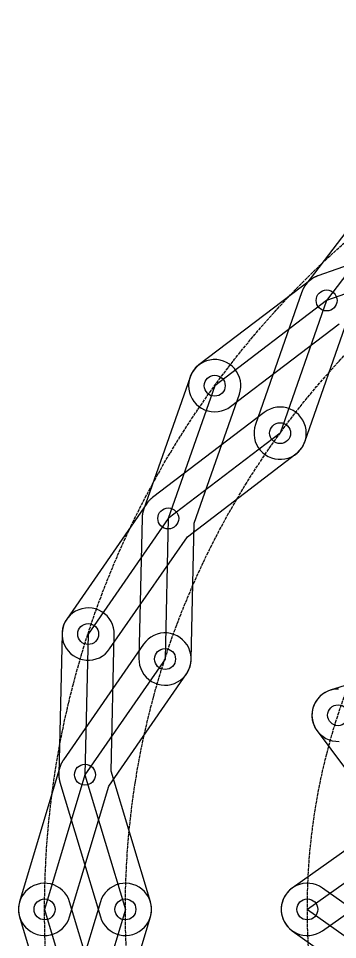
# Model space of a CAD drawing. Header units: millimetres. Extents: x -351 to 419, y -453 to 351.
# Drawn here: x -350.8 to -228.7, y -11.5 to 340.8 of the extents above; entities that cross this region are included whole.
import ezdxf

# ---------------------------------------------------------------- set-up
doc = ezdxf.new("R2010")
doc.units = ezdxf.units.MM
doc.linetypes.add('DASHED', pattern=[1.524, 1.27, -0.254])
for name, color, linetype in [('SKELETON_50', 8, 'Continuous'), ('SKELETON_95', 8, 'Continuous'), ('STATE_50', 5, 'Continuous'), ('STATE_95', 5, 'Continuous')]:
    doc.layers.add(name, color=color, linetype=linetype)

msp = doc.modelspace()

# ---------------------------------------------------------------- linework, layer by layer
at = {"layer": 'SKELETON_50'}
for points in [[(-145.05, 47.13), (-196.41, 31.11), (-240.3, 0)], [(-240.3, 0), (-196.41, -31.11), (-145.05, -47.13)]]:
    msp.add_lwpolyline(points, dxfattribs=at)
at = {"layer": 'SKELETON_50', "linetype": 'DASHED'}
msp.add_circle((0, 0), 240.3, dxfattribs=at)
at = {"layer": 'SKELETON_95'}
for points in [[(-200.32, 275.72), (-232.93, 232.93), (-250.71, 182.15)], [(-182.15, 250.71), (-232.93, 232.93), (-275.72, 200.32)], [(-275.72, 200.32), (-293.5, 149.55), (-294.73, 95.76)], [(-250.71, 182.15), (-293.5, 149.55), (-324.13, 105.32)], [(-324.13, 105.32), (-325.35, 51.53), (-309.89, 0)], [(-294.73, 95.76), (-325.35, 51.53), (-340.81, 0)], [(-340.81, 0), (-325.35, -51.53), (-294.73, -95.76)], [(-309.89, 0), (-325.35, -51.53), (-324.13, -105.32)]]:
    msp.add_lwpolyline(points, dxfattribs=at)
at = {"layer": 'SKELETON_95', "linetype": 'DASHED'}
for radius in [340.81, 309.89]:
    msp.add_circle((0, 0), radius, dxfattribs=at)
at = {"layer": 'STATE_50'}
for points in [[(-180.16, 99.83), (-231.52, 83.8), (-232.74, 83.33), (-233.89, 82.71), (-234.95, 81.94), (-235.89, 81.04), (-236.72, 80.02), (-237.4, 78.9), (-237.93, 77.71), (-238.3, 76.45), (-238.5, 75.16), (-238.53, 73.85), (-238.4, 72.55), (-238.09, 71.28), (-237.62, 70.06), (-236.99, 68.91), (-236.22, 67.85), (-235.32, 66.91), (-234.3, 66.08), (-233.19, 65.4), (-231.99, 64.87), (-230.74, 64.5), (-229.44, 64.3), (-228.14, 64.27)], [(-228.4, 84.26), (-229.7, 84.19), (-230.99, 83.95), (-232.24, 83.55), (-233.42, 82.99), (-234.51, 82.28), (-235.51, 81.43), (-236.39, 80.46), (-237.13, 79.38), (-237.72, 78.22), (-238.16, 76.98), (-238.44, 75.71), (-238.54, 74.4), (-238.47, 73.1), (-238.24, 71.81), (-237.83, 70.56), (-237.27, 69.38), (-236.56, 68.29), (-204.43, 25.14)], [(-202.19, 39.27), (-246.09, 8.16), (-247.1, 7.33), (-248, 6.38), (-248.77, 5.33), (-249.39, 4.17), (-249.86, 2.95), (-250.16, 1.68), (-250.3, 0.38), (-250.26, -0.93), (-250.05, -2.22), (-249.68, -3.47), (-249.15, -4.67), (-248.46, -5.78), (-247.64, -6.8), (-246.69, -7.7), (-245.63, -8.46), (-244.48, -9.09), (-243.26, -9.55), (-241.98, -9.86), (-240.68, -9.99), (-239.38, -9.96), (-238.08, -9.75), (-236.83, -9.38), (-235.64, -8.84), (-234.52, -8.16), (-191.92, 22.03)], [(-191.92, -22.03), (-234.52, 8.16), (-235.64, 8.84), (-236.83, 9.38), (-238.08, 9.75), (-239.38, 9.96), (-240.68, 9.99), (-241.98, 9.86), (-243.26, 9.55), (-244.48, 9.09), (-245.63, 8.46), (-246.69, 7.7), (-247.64, 6.8), (-248.46, 5.78), (-249.15, 4.67), (-249.68, 3.47), (-250.05, 2.22), (-250.26, 0.93), (-250.3, -0.38), (-250.16, -1.68), (-249.86, -2.95), (-249.39, -4.17), (-248.77, -5.33), (-248, -6.38), (-247.1, -7.33), (-246.09, -8.16), (-202.19, -39.27)]]:
    msp.add_lwpolyline(points, dxfattribs=at)
for centre in [(-228.54, 74.26), (-228.54, 74.26), (-240.3, 0), (-240.3, 0)]:
    msp.add_circle(centre, 4, dxfattribs=at)
at = {"layer": 'STATE_95'}
for points in [[(-208.28, 281.78), (-240.88, 238.99), (-240.96, 238.88), (-241.04, 238.78), (-241.11, 238.67), (-241.19, 238.56), (-241.26, 238.45), (-241.33, 238.34), (-241.4, 238.23), (-241.47, 238.12), (-241.54, 238.01), (-241.6, 237.9), (-241.67, 237.78), (-241.73, 237.67), (-241.79, 237.55), (-241.85, 237.44), (-241.91, 237.32), (-241.97, 237.2), (-242.02, 237.08), (-242.08, 236.96), (-242.13, 236.84), (-242.18, 236.72), (-242.23, 236.6), (-242.28, 236.48), (-242.32, 236.36), (-242.36, 236.23), (-260.15, 185.46), (-260.5, 184.2), (-260.68, 182.9), (-260.69, 181.59), (-260.53, 180.29), (-260.21, 179.03), (-259.72, 177.81), (-259.08, 176.67), (-258.29, 175.63), (-257.37, 174.7), (-256.34, 173.89), (-255.22, 173.22), (-254.01, 172.71), (-252.75, 172.36), (-251.46, 172.18), (-250.15, 172.17), (-248.85, 172.32), (-247.58, 172.65), (-246.37, 173.14), (-245.23, 173.78), (-244.19, 174.57), (-243.25, 175.48), (-242.45, 176.52), (-241.78, 177.64), (-241.27, 178.85), (-224.01, 228.13)], [(-185.46, 260.15), (-236.23, 242.36), (-236.36, 242.32), (-236.48, 242.28), (-236.6, 242.23), (-236.72, 242.18), (-236.84, 242.13), (-236.96, 242.08), (-237.08, 242.02), (-237.2, 241.97), (-237.32, 241.91), (-237.44, 241.85), (-237.55, 241.79), (-237.67, 241.73), (-237.78, 241.67), (-237.9, 241.6), (-238.01, 241.54), (-238.12, 241.47), (-238.23, 241.4), (-238.34, 241.33), (-238.45, 241.26), (-238.56, 241.19), (-238.67, 241.11), (-238.78, 241.04), (-238.88, 240.96), (-238.99, 240.88), (-281.78, 208.28), (-282.77, 207.42), (-283.64, 206.44), (-284.37, 205.35), (-284.95, 204.18), (-285.37, 202.95), (-285.63, 201.66), (-285.72, 200.36), (-285.64, 199.05), (-285.39, 197.77), (-284.98, 196.53), (-284.4, 195.36), (-283.68, 194.26), (-282.82, 193.28), (-281.84, 192.41), (-280.75, 191.68), (-279.58, 191.1), (-278.35, 190.67), (-277.06, 190.41), (-275.76, 190.32), (-274.45, 190.41), (-273.17, 190.66), (-271.93, 191.07), (-270.75, 191.65), (-269.66, 192.37), (-228.13, 224.01)], [(-316.23, -47.14), (-331.23, 2.87), (-331.69, 4.1), (-332.3, 5.25), (-333.06, 6.32), (-333.95, 7.28), (-334.96, 8.11), (-336.07, 8.8), (-337.26, 9.35), (-338.51, 9.73), (-339.8, 9.95), (-341.11, 10), (-342.41, 9.87), (-343.69, 9.58), (-344.91, 9.12), (-346.07, 8.51), (-347.13, 7.75), (-348.09, 6.86), (-348.92, 5.85), (-349.62, 4.74), (-350.16, 3.55), (-350.54, 2.3), (-350.76, 1.01), (-350.81, -0.3), (-350.68, -1.6), (-350.39, -2.87), (-334.93, -54.4)], [(-315.32, -52.89), (-300.31, -2.87), (-300.02, -1.6), (-299.9, -0.3), (-299.94, 1.01), (-300.16, 2.3), (-300.54, 3.55), (-301.09, 4.74), (-301.78, 5.85), (-302.61, 6.86), (-303.57, 7.75), (-304.64, 8.51), (-305.79, 9.12), (-307.02, 9.58), (-308.29, 9.87), (-309.6, 10), (-310.9, 9.95), (-312.19, 9.73), (-313.44, 9.35), (-314.63, 8.8), (-315.74, 8.11), (-316.75, 7.28), (-317.64, 6.32), (-318.4, 5.25), (-319.01, 4.1), (-319.47, 2.87), (-334.93, -48.66)]]:
    msp.add_lwpolyline(points, dxfattribs=at)
for points in [[(-283.54, 147.74), (-266.29, 197.02), (-265.93, 198.28), (-265.75, 199.58), (-265.74, 200.88), (-265.9, 202.18), (-266.22, 203.45), (-266.71, 204.66), (-267.36, 205.8), (-268.14, 206.85), (-269.06, 207.78), (-270.09, 208.59), (-271.21, 209.25), (-272.42, 209.76), (-273.68, 210.11), (-274.97, 210.3), (-276.28, 210.31), (-277.58, 210.15), (-278.85, 209.82), (-280.06, 209.34), (-281.2, 208.69), (-282.24, 207.91), (-283.18, 206.99), (-283.98, 205.96), (-284.65, 204.83), (-285.16, 203.63), (-302.94, 152.85), (-302.99, 152.73), (-303.03, 152.61), (-303.07, 152.48), (-303.1, 152.35), (-303.14, 152.23), (-303.17, 152.1), (-303.21, 151.98), (-303.24, 151.85), (-303.27, 151.72), (-303.29, 151.59), (-303.32, 151.46), (-303.34, 151.34), (-303.37, 151.21), (-303.39, 151.08), (-303.41, 150.95), (-303.42, 150.82), (-303.44, 150.69), (-303.45, 150.56), (-303.47, 150.43), (-303.48, 150.3), (-303.49, 150.17), (-303.49, 150.04), (-303.5, 149.91), (-303.5, 149.78), (-304.72, 95.99), (-304.67, 94.68), (-304.44, 93.39), (-304.05, 92.15), (-303.5, 90.96), (-302.79, 89.86), (-301.96, 88.85), (-300.99, 87.97), (-299.92, 87.22), (-298.76, 86.61), (-297.53, 86.16), (-296.26, 85.88), (-294.95, 85.76), (-293.65, 85.82), (-292.36, 86.05), (-291.11, 86.44), (-289.92, 86.99), (-288.82, 87.69), (-287.82, 88.53), (-286.93, 89.5), (-286.18, 90.57), (-285.58, 91.73), (-285.13, 92.96), (-284.84, 94.23), (-284.73, 95.54)], [(-286.19, 142.55), (-244.65, 174.2), (-243.66, 175.05), (-242.8, 176.04), (-242.07, 177.12), (-241.48, 178.29), (-241.06, 179.53), (-240.8, 180.81), (-240.71, 182.12), (-240.79, 183.42), (-241.04, 184.7), (-241.46, 185.94), (-242.03, 187.12), (-242.75, 188.21), (-243.61, 189.2), (-244.59, 190.06), (-245.68, 190.79), (-246.85, 191.38), (-248.09, 191.8), (-249.37, 192.06), (-250.67, 192.15), (-251.98, 192.07), (-253.26, 191.82), (-254.5, 191.4), (-255.68, 190.83), (-256.77, 190.11), (-299.56, 157.5), (-299.67, 157.42), (-299.77, 157.34), (-299.87, 157.26), (-299.97, 157.17), (-300.07, 157.09), (-300.17, 157), (-300.27, 156.92), (-300.36, 156.83), (-300.46, 156.74), (-300.55, 156.64), (-300.64, 156.55), (-300.73, 156.46), (-300.82, 156.36), (-300.91, 156.27), (-301, 156.17), (-301.09, 156.07), (-301.17, 155.97), (-301.25, 155.87), (-301.34, 155.77), (-301.42, 155.66), (-301.5, 155.56), (-301.57, 155.45), (-301.65, 155.35), (-301.73, 155.24), (-332.35, 111.01), (-333.03, 109.89), (-333.55, 108.69), (-333.91, 107.43), (-334.1, 106.14), (-334.12, 104.83), (-333.97, 103.53), (-333.65, 102.26), (-333.17, 101.04), (-332.54, 99.9), (-331.76, 98.85), (-330.85, 97.91), (-329.83, 97.1), (-328.7, 96.42), (-327.5, 95.9), (-326.25, 95.54), (-324.95, 95.35), (-323.64, 95.33), (-322.34, 95.48), (-321.08, 95.8), (-319.86, 96.28), (-318.72, 96.91), (-317.66, 97.69), (-316.72, 98.6), (-315.91, 99.62)], [(-315.32, 52.89), (-314.13, 105.09), (-314.19, 106.4), (-314.42, 107.69), (-314.81, 108.93), (-315.36, 110.12), (-316.06, 111.22), (-316.9, 112.23), (-317.87, 113.11), (-318.94, 113.86), (-320.1, 114.47), (-321.33, 114.92), (-322.6, 115.2), (-323.91, 115.31), (-325.21, 115.26), (-326.5, 115.03), (-327.75, 114.64), (-328.93, 114.09), (-330.04, 113.39), (-331.04, 112.55), (-331.93, 111.58), (-332.68, 110.51), (-333.28, 109.35), (-333.73, 108.12), (-334.01, 106.85), (-334.13, 105.54), (-335.35, 51.76), (-335.35, 51.63), (-335.35, 51.5), (-335.35, 51.36), (-335.35, 51.23), (-335.34, 51.1), (-335.34, 50.97), (-335.33, 50.84), (-335.32, 50.71), (-335.31, 50.58), (-335.29, 50.45), (-335.28, 50.32), (-335.26, 50.19), (-335.24, 50.06), (-335.22, 49.93), (-335.2, 49.8), (-335.18, 49.67), (-335.15, 49.55), (-335.13, 49.42), (-335.1, 49.29), (-335.07, 49.16), (-335.04, 49.04), (-335, 48.91), (-334.97, 48.78), (-334.93, 48.66), (-319.47, -2.87), (-319.01, -4.1), (-318.4, -5.25), (-317.64, -6.32), (-316.75, -7.28), (-315.74, -8.11), (-314.63, -8.8), (-313.44, -9.35), (-312.19, -9.73), (-310.9, -9.95), (-309.6, -10), (-308.29, -9.87), (-307.02, -9.58), (-305.79, -9.12), (-304.64, -8.51), (-303.57, -7.75), (-302.61, -6.86), (-301.78, -5.85), (-301.09, -4.74), (-300.54, -3.55), (-300.16, -2.3), (-299.94, -1.01), (-299.9, 0.3), (-300.02, 1.6), (-300.31, 2.87)], [(-316.23, 47.14), (-286.5, 90.07), (-285.83, 91.19), (-285.31, 92.39), (-284.95, 93.65), (-284.76, 94.94), (-284.74, 96.25), (-284.89, 97.55), (-285.2, 98.82), (-285.68, 100.04), (-286.32, 101.18), (-287.1, 102.23), (-288.01, 103.17), (-289.03, 103.98), (-290.15, 104.66), (-291.35, 105.18), (-292.61, 105.54), (-293.91, 105.73), (-295.21, 105.75), (-296.51, 105.6), (-297.78, 105.28), (-299, 104.8), (-300.14, 104.17), (-301.19, 103.39), (-302.13, 102.48), (-302.95, 101.45), (-333.57, 57.22), (-333.65, 57.12), (-333.72, 57.01), (-333.79, 56.9), (-333.86, 56.79), (-333.93, 56.67), (-334, 56.56), (-334.06, 56.45), (-334.12, 56.33), (-334.19, 56.22), (-334.25, 56.1), (-334.31, 55.98), (-334.36, 55.87), (-334.42, 55.75), (-334.47, 55.63), (-334.53, 55.51), (-334.58, 55.39), (-334.63, 55.27), (-334.68, 55.15), (-334.72, 55.02), (-334.77, 54.9), (-334.81, 54.78), (-334.85, 54.65), (-334.89, 54.53), (-334.93, 54.4), (-350.39, 2.87), (-350.68, 1.6), (-350.81, 0.3), (-350.76, -1.01), (-350.54, -2.3), (-350.16, -3.55), (-349.62, -4.74), (-348.92, -5.85), (-348.09, -6.86), (-347.13, -7.75), (-346.07, -8.51), (-344.91, -9.12), (-343.69, -9.58), (-342.41, -9.87), (-341.11, -10), (-339.8, -9.95), (-338.51, -9.73), (-337.26, -9.35), (-336.07, -8.8), (-334.96, -8.11), (-333.95, -7.28), (-333.06, -6.32), (-332.3, -5.25), (-331.69, -4.1), (-331.23, -2.87)]]:
    msp.add_lwpolyline(points, close=True, dxfattribs=at)
for centre in [(-232.93, 232.93), (-232.93, 232.93), (-275.72, 200.32), (-275.72, 200.32), (-250.71, 182.15), (-250.71, 182.15), (-293.5, 149.55), (-293.5, 149.55), (-324.13, 105.32), (-324.13, 105.32), (-294.73, 95.76), (-294.73, 95.76), (-325.35, 51.53), (-325.35, 51.53), (-340.81, 0), (-340.81, 0), (-309.89, 0), (-309.89, 0)]:
    msp.add_circle(centre, 4, dxfattribs=at)

doc.saveas('drawing.dxf')
